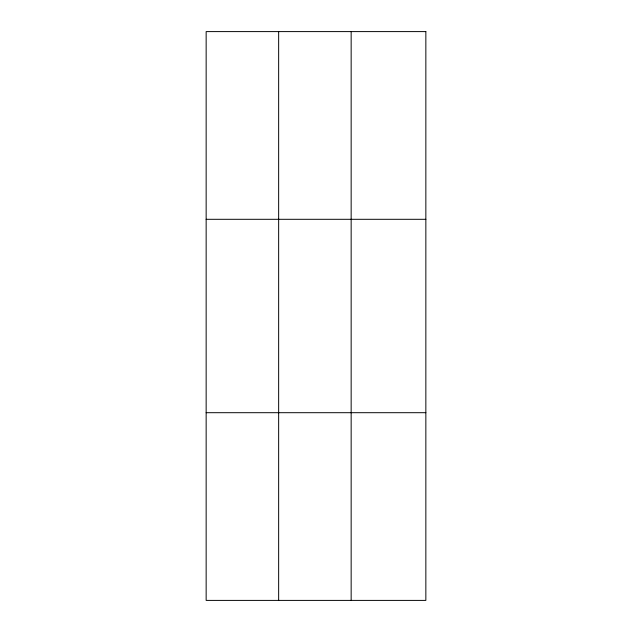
<?xml version="1.0" encoding="UTF-8"?>
<svg xmlns="http://www.w3.org/2000/svg" width="632" height="632" viewBox="0 0 632 632"><rect width="100%" height="100%" fill="white"/><g stroke="black" fill="none" stroke-linecap="round" stroke-linejoin="round"><path stroke-width="0.95" d="M278.649 600.4L278.649 31.6M351.155 600.4L351.155 31.6M206.15 219.304L425.849 219.304M206.15 412.696L425.849 412.696M425.849 31.6L425.849 600.4L206.15 600.4L206.15 31.6L425.849 31.6"/></g></svg>
